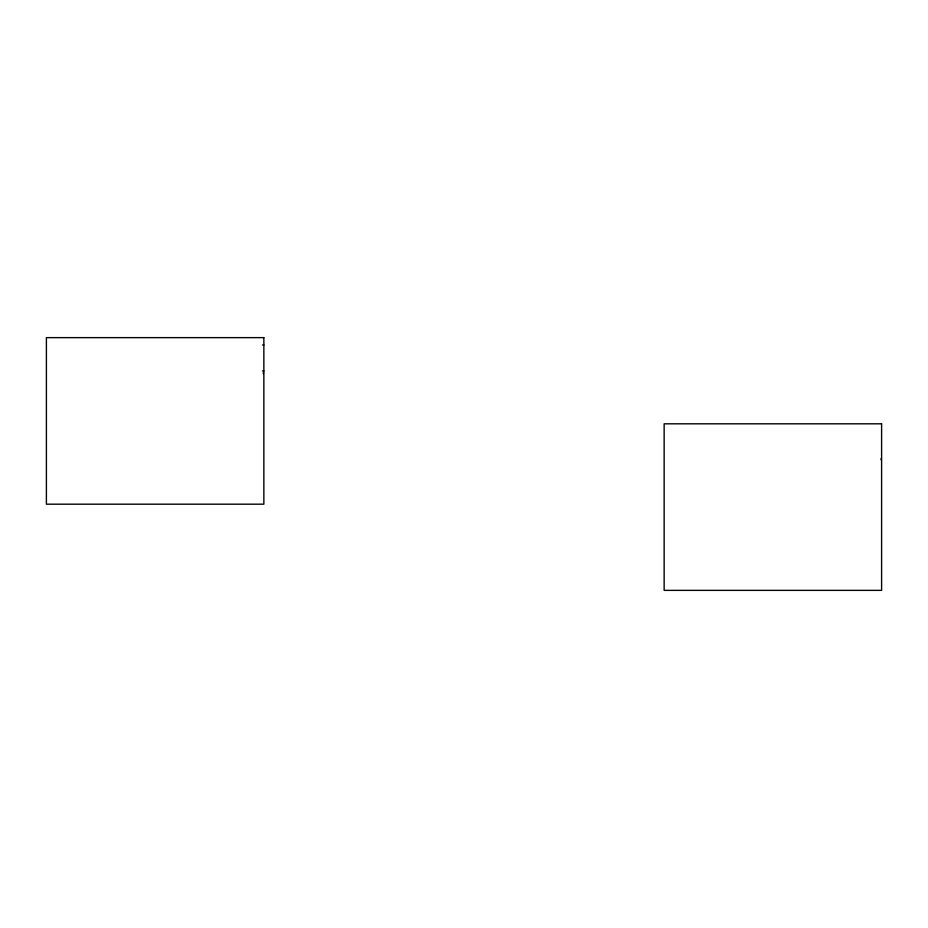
<?xml version="1.0" encoding="UTF-8"?>
<svg xmlns="http://www.w3.org/2000/svg" width="928" height="928" viewBox="0 0 928 928"><rect width="100%" height="100%" fill="white"/><g stroke="black" fill="none" stroke-linecap="round" stroke-linejoin="round"><path stroke-width="1.39" d="M262.462 345.03L263.854 345.03M262.462 370.933L263.854 370.933M881.136 458.513L881.136 459.905M263.39 372.325L263.39 373.717M263.854 337.63L46.4 337.63L46.4 504.182L263.854 504.182L263.854 337.63M881.6 423.818L664.146 423.818L664.146 590.37L881.6 590.37L881.6 423.818"/></g></svg>
